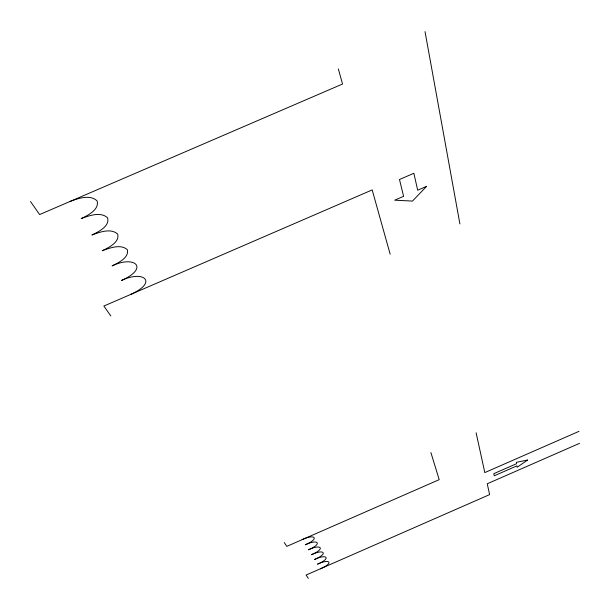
<?xml version="1.0" encoding="UTF-8"?>
<svg xmlns="http://www.w3.org/2000/svg" width="610" height="610" viewBox="0 0 610 610"><rect width="100%" height="100%" fill="white"/><g stroke="black" fill="none" stroke-linecap="round" stroke-linejoin="round"><path stroke-width="0.91" d="M70.005 201.475C78.034 198.456 90.097 194.163 97.097 200.881C99.651 209.565 87.756 215.467 81.191 218.594C89.007 215.665 100.726 211.365 107.596 217.823C109.96 226.295 98.301 231.93 91.912 235.002C99.537 232.166 110.921 227.865 117.677 234.08C119.85 242.345 108.427 247.721 102.205 250.748C109.655 248.011 120.704 243.703 127.345 249.681C129.35 257.755 118.149 262.895 112.095 265.884C134.726 254.988 149.679 267.912 121.596 280.425C143.823 269.75 158.272 282.156 130.746 294.416M302.057 539.69C314.63 533.521 320.219 538.508 305.274 544.799C317.726 538.699 323.208 543.579 308.431 549.801C320.753 543.769 326.137 548.535 311.512 554.696C323.712 548.726 328.996 553.392 314.539 559.492C326.617 553.583 331.802 558.15 317.497 564.189C329.461 558.341 334.554 562.817 320.395 568.787M578.989 431.346L484.805 472.59L476.12 432.787M579.5 443.356L487.245 483.776L489.616 494.611L306.083 575.062L308.317 578.379M30.5 201.536L39.642 214.56L342.553 84.02L338.337 68.953M110.829 315.98L103.86 306.052L372.184 189.923L390.156 254.187M284.245 542.542L286.814 546.369L439.192 479.658L430.904 452.559M425.025 31.621L459.902 223.923M426.603 186.355L412.467 201.079L394.662 200.187L403.591 196.321L399.489 179.508L413.87 173.278L417.682 190.213L426.603 186.355M527.581 460.047L517.143 467.252L516.922 465.88L494.237 475.815L493.803 473.673L516.578 463.699L516.357 462.304L527.581 460.047"/></g></svg>
